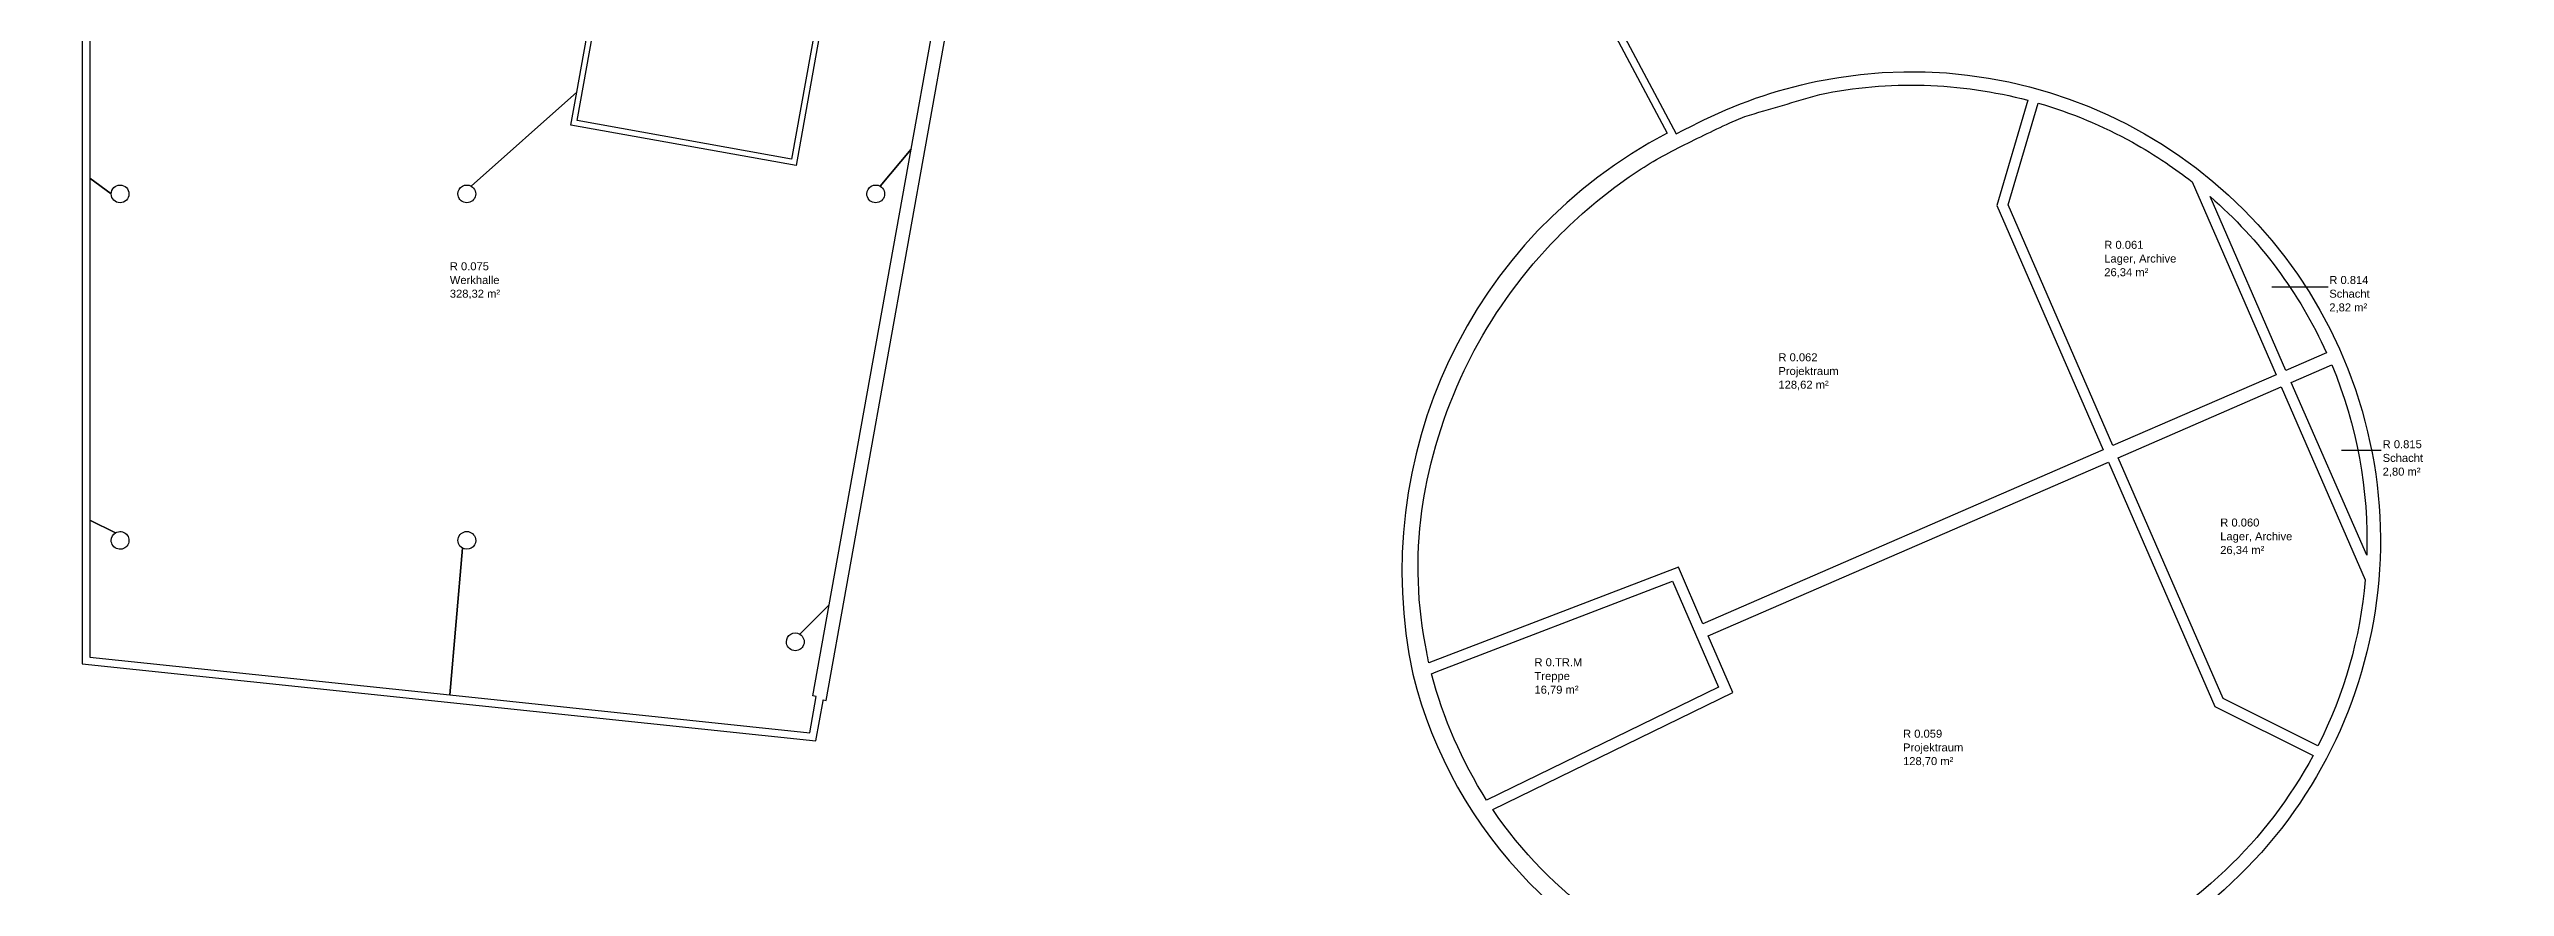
# Model space of a CAD drawing. Header units: metres. Extents: x -177 to 28, y -52 to 98.
# Drawn here: x -140.6 to -85.3, y 1.4 to 20.2 of the extents above; entities that cross this region are included whole.
import ezdxf

# ---------------------------------------------------------------- set-up
doc = ezdxf.new("R2010")
doc.units = ezdxf.units.M
doc.header["$LTSCALE"] = 2
doc.header["$MEASUREMENT"] = 0
for name, color, linetype in [('BGF', 10, 'BYLAYER'), ('BODENBELAG', 7, 'CONTINUOUS'), ('RAUMBEZEICHNUNG', 7, 'CONTINUOUS'), ('RAUMFLAECHE', 7, 'CONTINUOUS'), ('RAUMHOEHE', 7, 'CONTINUOUS'), ('RAUMNUMMER', 7, 'CONTINUOUS'), ('RAUMPOLYGON', 2, 'CONTINUOUS'), ('RAUMSTEMPEL', 7, 'CONTINUOUS')]:
    doc.layers.add(name, color=color, linetype=linetype)
doc.styles.add('ARIAL', font='arial.ttf')

# ---------------------------------------------------------------- blocks, each defined once
blk = doc.blocks.new('Famos1')
at = {"layer": 'BODENBELAG', "style": 'ARIAL'}
blk.add_attdef('BODENBELAG', (0.101, -1.246), '', height=0.18, dxfattribs=at)
at = {"layer": 'RAUMBEZEICHNUNG', "style": 'ARIAL'}
blk.add_attdef('RAUMBEZEICHNUNG', (0.101, -0.321), '', height=0.18, dxfattribs=at)
at = {"layer": 'RAUMFLAECHE', "style": 'ARIAL'}
blk.add_attdef('FLÄCHENINHALT', (0.101, -0.629), '', height=0.18, dxfattribs=at)
at = {"layer": 'RAUMHOEHE', "style": 'ARIAL'}
blk.add_attdef('RAUMHÖHE', (0.101, -0.938), '', height=0.18, dxfattribs=at)
at = {"layer": 'RAUMNUMMER', "style": 'ARIAL'}
blk.add_attdef('RAUMNUMMER', (0.101, -0.012), '', height=0.18, dxfattribs=at)

msp = doc.modelspace()

# ---------------------------------------------------------------- linework, layer by layer
at = {"layer": 'BGF', "flags": 128}
msp.add_lwpolyline([(-139.825, 45.04), (-139.825, 32.273), (-139.175, 32.273), (-139.175, 32.283), (-138.52, 32.283), (-138.525, 28.903), (-139.825, 28.903), (-139.825, 6.408), (-123.322, 4.673), (-123.16, 5.573), (-123.16, 5.573), (-123.156, 5.598), (-123.092, 5.586), (-120.345, 20.894), (-120.421, 20.907), (-119.568, 25.599), (-125.779, 25.974, -0.967499), (-128.775, 26.102, -0.009793), (-128.773, 26.161, -0.080703), (-128.673, 26.632, -0.080704), (-128.429, 27.046), (-128.325, 26.954), (-128.275, 26.954), (-128.275, 25.138), (-126.275, 25.138), (-126.275, 26.954), (-126.225, 26.954), (-126.121, 27.046, -0.194623), (-125.779, 25.974), (-119.568, 25.599), (-119.398, 26.538), (-114.805, 26.538), (-114.805, 24.397), (-107.384, 24.403), (-104.17, 18.356, 0.336385), (-109.892, 6.179, 0.272678), (-102.628, -1.238, 0.0784), (-99.091, -1.696, 0.104734), (-94.16, -0.469), (-92.368, -3.84), (-92.939, -3.958), (-92.904, -4.125, 0.007302), (-100.617, -5.853, 0.333488), (-100.909, -5.923, 0.00739), (-108.663, -7.909, 0.333487), (-108.953, -7.988, 0.007389), (-116.641, -10.212, 0.333492), (-116.928, -10.3, 0.00733), (-124.538, -12.755), (-124.573, -12.651), (-124.918, -12.768), (-124.672, -13.489), (-125.426, -13.746, 0.281069), (-128.486, -12.347), (-128.544, -12.19), (-129.919, -12.681), (-129.865, -12.84), (-128.97, -14.36, -0.734969), (-126.696, -16.098), (-126.824, -16.046), (-126.872, -16.064), (-127.459, -14.42), (-127.482, -14.354), (-127.548, -14.378), (-129.3, -15.003), (-129.366, -15.026), (-129.343, -15.092), (-128.756, -16.737), (-128.802, -16.753), (-128.803, -16.753), (-128.869, -16.875, -0.543396), (-128.97, -14.36), (-129.865, -12.84, 0.278102), (-131.354, -15.859), (-132.089, -16.135), (-132.356, -15.423), (-132.74, -15.567), (-132.701, -15.67), (-132.72, -15.677), (-140.028, -18.541), (-140.07, -18.439), (-140.523, -18.625), (-138.912, -22.558), (-140.202, -23.086), (-139.953, -24.19), (-150.757, -26.498), (-151.293, -23.459), (-151.421, -23.481), (-151.429, -23.437), (-151.473, -23.187), (-153.126, -23.187), (-153.126, -16.987), (-152.326, -16.987), (-152.326, -14.337), (-152.376, -14.337), (-152.376, -14.087), (-153.126, -14.087), (-153.126, -4.047), (-152.376, -4.047), (-152.376, 1.513), (-155.025, 1.513), (-155.025, 3.868), (-154.425, 3.868), (-154.425, 28.813), (-155.025, 28.813), (-155.025, 32.273), (-153.725, 32.273), (-153.725, 55.538), (-156.103, 55.538), (-156.889, 95.807), (-155.205, 95.807), (-155.205, 97.907), (-165.305, 97.907), (-165.305, 95.807), (-156.889, 95.807), (-156.103, 55.538), (-158.48, 55.538), (-158.48, 55.493), (-168.87, 55.493), (-168.87, 55.538), (-169.725, 55.538), (-169.725, 32.358), (-169.125, 32.358), (-169.125, 27.788), (-168.927, 27.788), (-167.525, 26.917, -0.02685), (-167.429, 27.046), (-167.325, 26.954), (-167.275, 26.954), (-167.275, 25.138), (-165.275, 25.138), (-165.275, 26.954), (-165.225, 26.954), (-165.121, 27.046, -1.431709), (-167.775, 26.102, -0.090568), (-167.673, 26.632, -0.053738), (-167.525, 26.917), (-168.927, 27.788, 0.374891), (-168.315, 23.688), (-168.315, 21.013), (-169.97, 21.013), (-169.97, 20.938), (-170.593, 20.938), (-176.968, -51.922), (-166.506, -47.373), (-166.506, -48.959), (-157.511, -45.048), (-158.388, -43.031), (-156.635, -42.268), (-156.387, -42.837), (-153.801, -41.712), (-153.801, -30.037), (-152.323, -29.776), (-152.32, -29.796), (-152.301, -29.904), (-150.713, -29.623), (-150.221, -29.538), (-150.757, -26.498), (-139.953, -24.19), (-138.705, -29.708), (-136.373, -28.753), (-134.453, -33.44), (-135.336, -33.802), (-135.018, -35.21, -0.047975), (-88.841, -20.981), (-89.111, -19.679, -0.001436), (-87.587, -19.369), (-88.069, -22.102), (-86.119, -22.446), (-86.096, -22.316), (-83.847, -22.712), (-83.461, -21.077), (-85.972, -20.634), (-85.542, -18.191), (-84.577, -18.361), (-84.6, -18.495), (-85.053, -18.415), (-85.437, -20.591), (-83.447, -20.942), (-83.064, -18.765), (-83.615, -18.668), (-83.592, -18.535), (-82.528, -18.723), (-82.959, -21.165), (-83.461, -21.077), (-83.847, -22.712), (-81.598, -23.109), (-81.317, -21.516), (-81.187, -21.539), (-80.575, -18.067, -0.004043), (-76.508, -17.404), (-76.474, -17.627, 0.912205), (-76.415, -18.071), (-76.32, -18.69, -0.039463), (-36.25, -15.707), (-36.25, -14.628), (-40.321, -0.871), (-40.425, -0.778), (-40.475, -0.778), (-40.475, 1.118), (-42.475, 1.118), (-42.475, 0.968), (-42.475, -0.778), (-42.525, -0.778), (-42.629, -0.871, -1.431709), (-39.975, 0.073, -0.009793), (-39.977, 0.014, -0.080703), (-40.077, -0.456, -0.080704), (-40.321, -0.871), (-36.25, -14.628), (-36.25, -14.412), (-31.1, -14.412), (-31.1, -15.707), (-3.996, -15.707), (-3.629, -0.871, -1.431709), (-0.975, 0.073, -0.009793), (-0.977, 0.014, -0.080703), (-1.077, -0.456, -0.080704), (-1.321, -0.871), (-1.425, -0.778), (-1.475, -0.778), (-1.475, 1.118), (-3.475, 1.118), (-3.475, 0.968), (-3.475, -0.778), (-3.525, -0.778), (-3.629, -0.871), (-3.996, -15.707), (1.425, -15.707), (1.425, -15.607), (18.35, -15.607), (18.35, -14.412), (18.56, -14.412), (18.56, -12.433), (19.466, -12.19), (17.973, -6.618), (17.855, -6.177), (17.255, -6.177), (17.255, -4.372), (19.855, -4.372), (19.855, -4.117), (24.434, -4.117), (24.918, -2.02), (27.817, -2.696), (28.34, 12.262), (19.676, 13.557), (19.669, 13.507), (15.73, 14.096), (13.904, 24.433), (13.83, 24.433), (13.83, 24.865), (0.318, 24.863, -0.652479), (-5.268, 24.863), (-19.14, 24.863), (-19.14, 40.588), (-19.375, 40.588), (-19.375, 41.903), (-31.075, 41.903), (-31.075, 40.588), (-36.25, 40.588), (-36.25, 40.804), (-40.321, 27.046, -1.431709), (-42.975, 26.102, -0.009793), (-42.973, 26.161, -0.080703), (-42.873, 26.632, -0.080704), (-42.629, 27.046), (-42.525, 26.954), (-42.475, 26.954), (-42.475, 25.058), (-40.475, 25.058), (-40.475, 25.208), (-40.475, 26.954), (-40.425, 26.954), (-40.321, 27.046), (-36.25, 40.804), (-36.25, 41.888), (-71.065, 41.888), (-71.065, 42.048), (-72.675, 42.048), (-72.675, 41.888), (-87.64, 41.888), (-87.121, 27.046, -1.431709), (-89.775, 26.102, -0.009793), (-89.773, 26.161, -0.080703), (-89.673, 26.632, -0.080704), (-89.429, 27.046), (-89.325, 26.954), (-89.275, 26.954), (-89.275, 25.138), (-87.275, 25.138), (-87.275, 26.954), (-87.225, 26.954), (-87.121, 27.046), (-87.64, 41.888), (-102.605, 41.888), (-102.605, 42.047), (-103.755, 42.048), (-103.755, 41.628), (-103.294, 41.628), (-103.218, 41.453), (-102.799, 40.489), (-106.568, 38.85), (-108.564, 43.442), (-108, 43.688), (-113.555, 56.462), (-139.825, 45.04)], format="xyb", close=True, dxfattribs=at)
at = {"layer": 'RAUMPOLYGON', "flags": 128}
for points in [[(-139.655, 25.037), (-139.655, 17.339), (-139.175, 16.988, -1), (-138.775, 16.988, -1), (-139.175, 16.988), (-139.655, 17.339), (-139.655, 9.64), (-139.075, 9.361, -3.732051), (-139.175, 9.188, -0.267949), (-139.075, 9.361), (-139.655, 9.64), (-139.655, 6.561), (-131.558, 5.71), (-131.275, 9.015, -1.732051), (-130.975, 9.188, -0.57735), (-131.275, 9.015), (-131.558, 5.71), (-123.461, 4.859), (-123.314, 5.677), (-123.388, 5.69), (-123.02, 7.74), (-123.685, 7.077, -1.732051), (-123.985, 6.904, -0.57735), (-123.685, 7.077), (-123.02, 7.74), (-121.18, 17.993), (-121.875, 17.161, -1.732051), (-122.175, 16.988, -0.57735), (-121.875, 17.161), (-121.18, 17.993), (-120.738, 20.454)], [(-85.16, 25.358, -0.796703), (-91.398, 25.388), (-92.97, 25.388), (-92.374, 24.893, -3.035053), (-92.334, 24.629, -0.329484), (-92.374, 24.893), (-92.97, 25.388), (-100.834, 25.388), (-100.419, 24.433), (-107.174, 24.433), (-107.216, 24.513), (-107.25, 24.513), (-103.967, 18.338, -0.007915), (-103.506, 18.573, -0.067412), (-100.792, 19.523, -0.881787), (-94.058, -0.298), (-92.135, -3.914), (-92.135, -3.914, -0.003501), (-88.414, -3.176), (-87.545, -5.176), (-80.891, -3.205)], [(-123.217, 20.695), (-123.767, 17.626), (-128.832, 18.539), (-128.699, 19.276), (-131.075, 17.161, -1.732051), (-131.375, 16.988, -0.57735), (-131.075, 17.161), (-128.699, 19.276), (-128.038, 22.962, -0.265299)]]:
    msp.add_lwpolyline(points, format="xyb", dxfattribs=at)
for points in [[(-127.917, 22.94), (-127.915, 22.952, 0.312312), (-124.566, 24.385), (-122.921, 23.435), (-123.407, 20.729), (-123.338, 20.716), (-123.87, 17.769), (-128.689, 18.639), (-127.917, 22.94)], [(-109.529, 6.433, -0.015196), (-109.579, 6.673, -0.084191), (-109.688, 9.853), (-109.642, 10.149, -0.073028), (-108.646, 13.193), (-108.508, 13.46, -0.071637), (-106.654, 15.993, -0.04779), (-105.021, 17.373, -0.035293), (-103.919, 18.026, -0.006599), (-102.762, 18.588), (-102.42, 18.731, -0.000757), (-100.732, 19.229, -0.11607), (-96.052, 19.095), (-96.753, 16.73), (-94.361, 11.227), (-103.364, 7.312), (-103.918, 8.587), (-109.529, 6.433)], [(-96.498, 16.745), (-95.821, 19.032, -0.056155), (-93.702, 18.15, -0.021595), (-92.947, 17.688, -0.017704), (-92.361, 17.262), (-90.472, 12.918), (-94.14, 11.323)], [(-90.252, 13.014), (-91.953, 16.926, -0.108116), (-89.336, 13.412)], [(-90.132, 12.739), (-89.216, 13.137, -0.107486), (-88.431, 8.852)], [(-94.021, 11.048), (-90.353, 12.643), (-88.464, 8.299, -0.095669), (-89.529, 4.561), (-91.663, 5.626)], [(-103.245, 7.037), (-94.241, 10.952), (-91.849, 5.452), (-89.639, 4.348, -0.07981), (-91.61, 1.762, -0.086324), (-94.532, -0.188, -0.105569), (-99.141, -1.288, -0.071528), (-102.257, -0.917), (-102.546, -0.836, -0.073036), (-105.452, 0.512), (-105.7, 0.681, -0.089949), (-108.092, 3.129), (-102.691, 5.763)], [(-109.47, 6.188), (-109.366, 6.228), (-104.052, 8.268), (-103.015, 5.883), (-108.231, 3.339, -0.076997), (-109.47, 6.188, -0.895258)]]:
    msp.add_lwpolyline(points, format="xyb", close=True, dxfattribs=at)
at = {"layer": 'RAUMSTEMPEL'}
for p, q in [((-89.297, 14.888), (-90.564, 14.888)), ((-88.11, 11.211), (-88.997, 11.211))]:
    msp.add_line(p, q, dxfattribs=at)

# ---------------------------------------------------------------- block references
for p, values in [((-94.437, 15.764), {'RAUMNUMMER': 'R 0.061', 'RAUMBEZEICHNUNG': 'Lager, Archive', 'FLÄCHENINHALT': '26,34 m²'}), ((-131.658, 15.281), {'RAUMNUMMER': 'R 0.075', 'RAUMBEZEICHNUNG': 'Werkhalle', 'FLÄCHENINHALT': '328,32 m²'}), ((-101.768, 13.232), {'RAUMNUMMER': 'R 0.062', 'RAUMBEZEICHNUNG': 'Projektraum', 'FLÄCHENINHALT': '128,62 m²'}), ((-91.828, 9.512), {'RAUMNUMMER': 'R 0.060', 'RAUMBEZEICHNUNG': 'Lager, Archive', 'FLÄCHENINHALT': '26,34 m²'}), ((-107.256, 6.367), {'RAUMNUMMER': 'R 0.TR.M', 'RAUMBEZEICHNUNG': 'Treppe', 'FLÄCHENINHALT': '16,79 m²'}), ((-98.964, 4.759), {'RAUMNUMMER': 'R 0.059', 'RAUMBEZEICHNUNG': 'Projektraum', 'FLÄCHENINHALT': '128,70 m²'})]:
    msp.add_blockref('Famos1', p, dxfattribs=at).add_auto_attribs(values)
ref = msp.add_blockref('Famos1', (-90.639, 12.772), dxfattribs=at)
ref.add_attrib('RAUMNUMMER', 'R 0.814', (-89.273, 14.96), dxfattribs={"layer": 'RAUMNUMMER', "height": 0.18, "style": 'ARIAL'})
ref.add_attrib('RAUMBEZEICHNUNG', 'Schacht', (-89.273, 14.651), dxfattribs={"layer": 'RAUMBEZEICHNUNG', "height": 0.18, "style": 'ARIAL'})
ref.add_attrib('FLÄCHENINHALT', '2,82 m²', (-89.273, 14.343), dxfattribs={"layer": 'RAUMFLAECHE', "height": 0.18, "style": 'ARIAL'})
ref = msp.add_blockref('Famos1', (-90.159, 11.073), dxfattribs=at)
ref.add_attrib('RAUMNUMMER', 'R 0.815', (-88.073, 11.263), dxfattribs={"layer": 'RAUMNUMMER', "height": 0.18, "style": 'ARIAL'})
ref.add_attrib('RAUMBEZEICHNUNG', 'Schacht', (-88.073, 10.955), dxfattribs={"layer": 'RAUMBEZEICHNUNG', "height": 0.18, "style": 'ARIAL'})
ref.add_attrib('FLÄCHENINHALT', '2,80 m²', (-88.073, 10.646), dxfattribs={"layer": 'RAUMFLAECHE', "height": 0.18, "style": 'ARIAL'})

doc.saveas('drawing.dxf')
